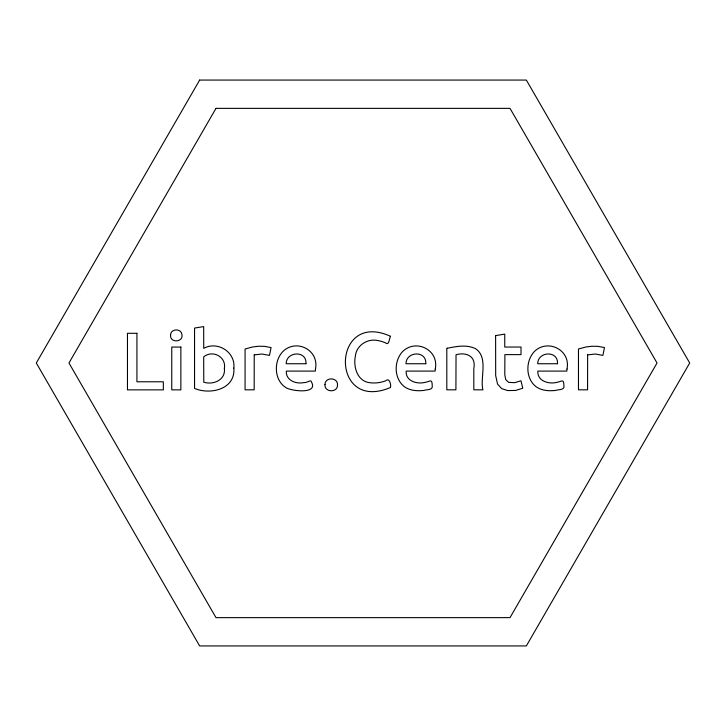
<?xml version="1.0" encoding="UTF-8"?>
<svg xmlns="http://www.w3.org/2000/svg" width="726" height="726" viewBox="0 0 726 726"><rect width="100%" height="100%" fill="white"/><g stroke="black" fill="none" stroke-linecap="round" stroke-linejoin="round"><path stroke-width="1.09" d="M447.352 348.244L446.808 348.389L446.808 389.826L455.91 389.835L456.037 354.751C466.328 351.838 476.356 356.167 473.797 368.654L473.833 389.835L482.908 389.817C479.85 377.965 488.743 357.328 475.457 348.634C466.7 344.369 456.491 346.402 447.325 348.244M305.918 363.735L286.198 363.735C286.198 351.311 306.962 350.132 305.973 363.762M425.717 363.735L405.988 363.735C405.997 351.32 426.752 350.132 425.772 363.762M557.432 363.735L537.712 363.735C537.721 351.32 558.476 350.132 557.495 363.762M315.492 368.999L315.32 371.095L286.325 371.095C285.627 380.506 296.272 384.363 304.14 382.557C306.49 383.364 311.3 378.727 311.518 382.067C318.496 394.726 290.164 390.906 285.735 387.493C273.611 379.78 273.502 359.815 283.884 350.567C297.469 338.978 319.168 350.404 315.492 368.999M435.282 368.99L435.11 371.086L406.179 371.095C405.344 380.996 416.896 384.444 424.928 382.402C430.627 381.413 432.306 377.883 432.242 387.285C431.734 390.089 426.08 389.526 423.721 390.452C417.141 391.169 409.972 390.688 404.409 386.74C393.791 378.509 393.692 360.967 402.685 351.475C415.789 338.579 439.185 349.714 435.282 368.99M567.006 368.999L566.834 371.095L537.83 371.095C537.167 381.014 548.593 384.435 556.67 382.393C562.432 381.377 563.939 377.928 563.939 387.312C563.34 390.071 557.768 389.544 555.381 390.452C548.802 391.169 541.632 390.679 536.069 386.713C525.433 378.473 525.433 360.94 534.427 351.448C547.549 338.588 570.899 349.732 567.006 368.999M390.461 336.274C389.009 339.396 389.163 346.157 385.089 342.663C382.911 341.783 380.651 341.075 378.328 340.657C367.964 338.053 356.52 345.031 355.395 355.958C353.135 366.476 357.101 380.969 369.38 382.656C374.843 383.41 380.506 382.838 385.642 380.796C389.535 376.957 391.341 385.243 390.443 387.521C329.395 413.248 331.392 309.412 390.461 336.274M170.583 335.022C169.594 343.298 183.941 342.518 181.872 334.296C181.046 328.152 170.537 328.597 170.583 335.022M233.836 368.082C235.632 389.345 210.322 395.125 194.55 388.428L194.55 328.07L203.688 326.591L203.716 348.371C217.437 340.657 235.696 352.028 233.836 368.082M224.379 368.327C225.904 379.943 213.353 385.216 203.779 382.212L203.688 356.865C212.437 349.596 226.421 356.638 224.379 368.327M324.985 384.481C324.114 392.603 337.862 393.002 337.508 384.862C337.889 377.175 325.094 376.83 324.985 384.481M254.236 354.878L254.164 389.835L245.07 389.817L245.079 348.988L252.548 346.983L258.447 346.257L264.418 346.32L271.07 347.582L269.482 355.395L261.995 354.025L254.236 354.878M495.613 335.63L495.677 375.605L497.573 384.127L501.666 388.619L507.619 390.561L515.623 390.452L522.774 388.21L520.978 380.787L514.643 382.684L508.581 382.339L505.732 379.616L504.788 374.788L504.888 354.624L521.023 354.624L521.023 347.037L504.752 347.037L504.752 334.105L495.613 335.63M587.633 354.878L587.561 389.835L578.477 389.817L578.477 348.988L585.955 346.983L591.853 346.257L597.816 346.32L604.477 347.582L602.879 355.395L595.393 354.025L587.633 354.878M199.65 80.069L36.3 363L199.65 645.931L526.35 645.931L689.7 363L526.35 80.069L199.65 80.069M215.985 108.365L68.97 363L215.985 617.635L510.015 617.635L657.03 363L510.015 108.365L215.985 108.365M136.924 333.298L127.467 333.298L127.467 389.862L163.359 389.862L163.332 381.785L136.924 381.785L136.924 333.298M180.865 347.064L171.753 347.064L171.753 389.862L180.865 389.862L180.865 347.064"/></g></svg>
